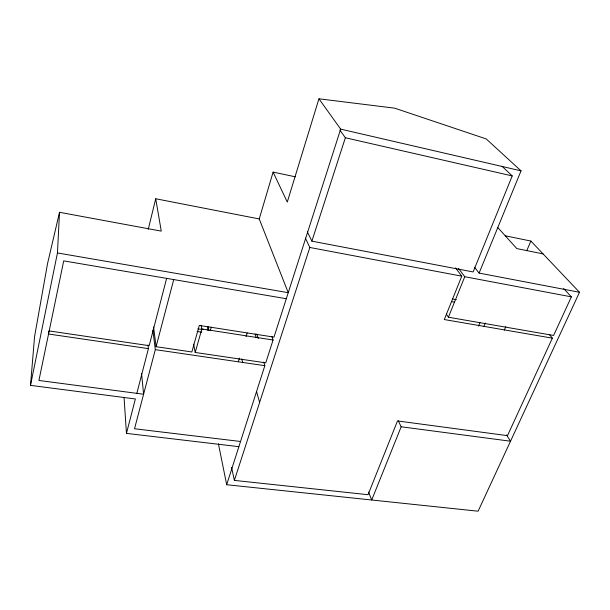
<?xml version="1.0" encoding="UTF-8"?>
<svg xmlns="http://www.w3.org/2000/svg" width="610" height="610" viewBox="0 0 610 610"><rect width="100%" height="100%" fill="white"/><g stroke="black" fill="none" stroke-linecap="round" stroke-linejoin="round"><path stroke-width="0.91" d="M57.454 252.944L59.505 212.295L161.269 231.121L155.718 198.761L259.242 218.952L288.24 292.678L57.454 252.944L30.5 385.367L135.374 398.963L126.461 433.382L238.876 446.68M48.716 331.215L48.548 334.013L148.421 348.638L136.831 393.343M30.5 385.367L34.564 336.644L47.534 263.665L59.505 212.295M148.253 229.314L155.718 198.761M166.629 278.373L149.183 345.679L49.189 330.94M152.858 330.147L155.314 349.644L134.528 428.754L240.538 441.487M295.431 176.824L273.097 172.096L287.279 202.062L318.931 98.797L340.67 129.122L273.997 337.116L199.31 325.435L191.845 351.97L156.091 346.701L173.728 279.578M271.877 336.438L273.066 340.014L265.746 362.866L195.208 352.466L201.864 328.942L201.087 325.29M207.232 330.269L208.262 326.685M210.275 330.712L211.304 327.135M259.242 218.952L273.097 172.096M238.358 361.7L239.463 358.093M246.059 336.583L247.157 332.999M505.248 235.773L530.883 241.064L579.5 292.274L478.11 511.203L226.684 484.729L264.839 365.687L263.733 362.065M549.343 334.501L552.363 338.154L507.489 435.654L397.507 420.93L368.059 494.702L234.37 480.398L309.827 247.477L305.381 238.136M501.999 166.24L512.217 175.924L473.139 271.953L311.878 241.141L345.367 137.753L339.861 130.029M398.292 420.847L401.166 426.779L371.711 500.002L368.592 492.117M455.54 267.843L461.762 276.162L444.301 319.548L552.363 338.154M563.686 288.56L571.364 296.849L553.605 335.454L448.403 317.223L464.759 276.726L458.491 268.408M579.5 292.274L479.102 273.089L521.032 170.846L486.239 138.943L394.647 108.161L318.931 98.797M478.476 326.098L479.94 322.621M483.821 326.556L485.308 323.056M526.773 250.664L530.883 241.064M504.279 330.14L505.789 326.67M401.166 426.779L510.524 441.221L506.483 434.884M155.314 349.644L264.839 365.687M197.114 331.482L201.796 332.206M201.864 328.942L273.066 340.014M197.861 328.813L203.488 329.69M286.303 298.717L63.715 260.874L38.918 380.465L143.602 394.235L141.566 373.541M451.545 301.622L454.351 302.125M452.582 299.037L456.333 299.708M309.827 247.477L461.762 276.162M464.759 276.726L571.364 296.849M543.06 253.89L516.838 248.583L497.737 227.477M345.367 137.753L512.217 175.924M340.67 129.122L521.032 170.846M474.473 267.21L479.102 273.089M446.299 314.081L448.403 317.223M307.379 231.899L311.878 241.141M256.825 334.021L258.221 338.527M255.148 334.028L256.253 337.643M256.543 391.498L259.616 402.463M241.796 359.023L242.772 362.645M208.033 326.899L208.872 330.612M231.587 467.39L234.37 480.398M218.41 443.783L226.684 484.729M193.591 344.154L195.208 352.466M153.552 326.868L156.091 346.701M147.994 344.924L148.421 348.638M124.043 397.308L126.461 433.382"/></g></svg>
